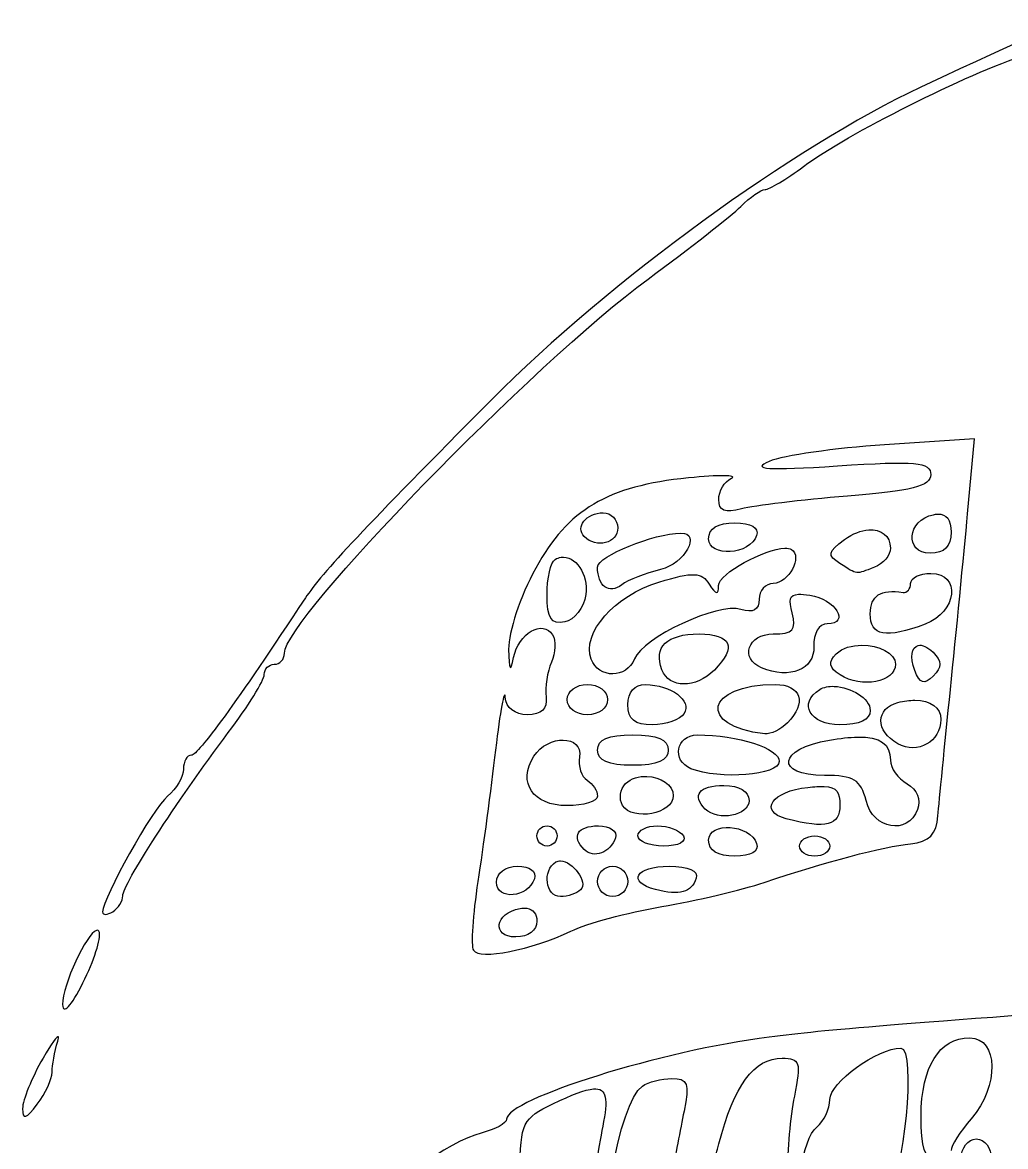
# Model space of a CAD drawing. Extents: x 0 to 79.9, y 0 to 80.2.
# Drawn here: x 1.9 to 22.5, y 53.15 to 76.71 of the extents above; entities that cross this region are included whole.
import ezdxf

# ---------------------------------------------------------------- set-up
doc = ezdxf.new("R2010")
doc.units = 0
doc.layers.add('Layer_1', color=7, linetype='CONTINUOUS')

msp = doc.modelspace()

# ---------------------------------------------------------------- linework, layer by layer
at = {"layer": 'Layer_1', "color": 7}
for points in [[(21.854032, 67.980813), (19.967773, 67.856789)], [(21.710165, 66.412605), (21.854032, 67.980813), (21.854032, 67.980813)], [(14.072526, 66.432449), (14.072526, 66.432449)], [(16.829705, 66.220782), (16.829705, 66.220782)], [(21.083433, 66.403234), (21.083433, 66.403234)], [(15.700816, 66.007462), (15.700816, 66.007462)], [(19.637595, 66.072505), (19.637595, 66.072505)], [(13.189479, 65.500344), (13.189479, 65.500344)], [(17.878116, 65.691064), (17.878116, 65.691064)], [(20.939566, 65.162449), (20.939566, 65.162449)], [(18.163095, 64.72313), (18.163095, 64.72313)], [(16.083359, 63.892449), (16.083359, 63.892449)], [(19.495933, 63.655426), (19.495933, 63.655426)], [(20.674982, 63.652119), (20.674982, 63.652119)], [(13.742899, 62.834116), (13.742899, 62.834116)], [(14.959982, 62.830808), (14.959982, 62.830808)], [(17.67582, 62.834116), (17.67582, 62.834116)], [(18.916606, 62.794428), (18.916606, 62.794428)], [(20.604978, 62.503386), (20.604978, 62.503386)], [(14.695399, 61.775782), (14.695399, 61.775782)], [(16.044774, 61.775782), (16.044774, 61.775782)], [(19.39947, 61.731685), (19.39947, 61.731685)], [(13.237435, 61.668846), (13.237435, 61.668846)], [(14.991402, 60.907067), (14.991402, 60.907067)], [(16.600399, 60.717449), (16.600399, 60.717449)], [(18.703285, 60.694298), (18.703285, 60.694298)], [(12.896232, 59.870782), (12.896232, 59.870782)], [(13.972205, 59.870782), (13.972205, 59.870782)], [(15.211888, 59.870782), (15.211888, 59.870782)], [(16.735447, 59.836056), (16.735447, 59.836056)], [(18.505399, 59.659116), (18.505399, 59.659116)], [(13.18066, 59.138768), (13.18066, 59.138768)], [(12.278871, 59.024116), (12.278871, 59.024116)], [(14.272066, 59.024116), (14.272066, 59.024116)], [(15.453871, 59.024116), (15.453871, 59.024116)], [(12.474553, 58.143273), (12.474553, 58.143273)], [(3.451159, 57.679701), (3.451159, 57.679701)], [(2.655755, 55.447279), (2.655755, 55.447279)], [(21.756467, 55.425782), (21.756467, 55.425782)], [(20.308976, 55.214116), (20.308976, 55.214116)], [(17.824648, 55.002449), (17.824648, 55.002449)], [(15.512852, 54.575808), (15.512852, 54.575808)], [(13.867474, 54.356976), (13.867474, 54.356976)], [(21.892066, 53.309116), (21.892066, 53.309116)]]:
    msp.add_lwpolyline(points, dxfattribs=at)
for points in [[(24.008732, 76.707653), (23.365895, 76.575782), (23.190864, 76.503586), (20.727899, 75.349458)], [(18.273338, 73.691403), (19.190475, 74.372002), (21.690192, 75.627313), (22.950399, 76.040131)], [(20.727899, 75.349458), (18.066778, 74.102473), (14.214746, 71.297946), (11.732066, 68.799918)], [(17.464705, 73.205782), (17.549346, 73.205782), (17.913098, 73.424076), (18.273338, 73.691403)], [(16.955933, 72.850799), (17.150974, 73.04584), (17.380066, 73.205782), (17.464705, 73.205782)], [(15.013451, 71.330548), (15.886948, 71.971765), (16.760895, 72.655761), (16.955933, 72.850799)], [(7.392899, 63.491164), (7.392899, 64.197589), (12.615397, 69.570181), (15.013451, 71.330548)], [(11.732066, 68.799918), (9.100375, 66.15196), (8.171358, 65.162913), (7.831667, 64.648165)], [(19.967773, 67.856789), (18.930485, 67.788446), (17.843941, 67.631583), (17.552899, 67.508421)], [(17.552899, 67.508421), (17.155005, 67.340039), (17.509443, 67.316738), (18.981649, 67.414714)], [(18.981649, 67.414714), (20.628653, 67.524324), (20.939566, 67.495493), (20.939566, 67.231711)], [(15.859566, 67.162809), (14.155807, 66.98975), (13.33851, 66.506219), (12.658659, 65.268282)], [(16.759149, 67.156195), (16.904669, 67.224681), (16.499858, 67.227847), (15.859566, 67.162809)], [(16.494566, 66.707505), (16.494566, 66.886008), (16.613627, 67.087716), (16.759149, 67.156195)], [(20.939566, 67.231711), (20.939566, 66.991255), (20.532387, 66.88592), (19.193316, 66.779714)], [(16.970816, 66.511824), (16.627874, 66.418874), (16.494566, 66.473803), (16.494566, 66.707505)], [(19.193316, 66.779714), (18.232877, 66.70354), (17.232752, 66.58282), (16.970816, 66.511824)], [(13.677856, 65.932496), (13.48032, 66.130032), (13.718907, 66.432449), (14.072526, 66.432449)], [(14.072526, 66.432449), (14.240282, 66.432449), (14.377899, 66.289574), (14.377899, 66.114949)], [(16.282899, 65.888399), (16.282899, 66.104514), (16.473998, 66.220782), (16.829705, 66.220782)], [(16.829705, 66.220782), (17.172512, 66.220782), (17.344045, 66.122072), (17.289418, 65.956199)], [(20.923581, 65.585782), (20.381152, 65.585782), (20.442929, 66.285951), (20.994687, 66.39221)], [(20.994687, 66.39221), (21.026437, 66.398325), (21.056008, 66.402261), (21.083433, 66.403234)], [(21.083433, 66.403234), (21.275411, 66.410046), (21.362899, 66.289602), (21.362899, 66.024549)], [(21.350221, 62.728282), (21.469198, 63.892449), (21.63112, 65.550145), (21.710165, 66.412605)], [(14.377899, 66.114949), (14.377899, 65.796131), (13.930832, 65.679521), (13.677856, 65.932496)], [(13.954566, 65.293638), (13.954566, 65.519853), (15.137568, 66.003285), (15.700816, 66.007462)], [(15.700816, 66.007462), (16.139728, 66.010724), (15.781193, 65.363257), (15.277482, 65.242926)], [(19.132131, 65.871312), (19.30398, 65.996971), (19.482212, 66.062134), (19.637595, 66.072505)], [(19.637595, 66.072505), (19.896568, 66.08979), (20.092899, 65.954661), (20.092899, 65.691616)], [(21.362899, 66.024549), (21.362899, 65.721635), (21.226496, 65.585782), (20.923581, 65.585782)], [(17.289418, 65.956199), (17.155357, 65.549127), (16.282899, 65.490333), (16.282899, 65.888399)], [(19.035668, 65.368603), (18.76375, 65.540508), (18.776895, 65.611557), (19.132131, 65.871312)], [(13.064905, 65.453491), (13.10587, 65.478809), (13.147692, 65.494013), (13.189479, 65.500344)], [(13.189479, 65.500344), (13.481992, 65.544659), (13.769899, 65.151761), (13.708173, 64.717067)], [(16.491259, 64.907787), (16.494252, 65.161669), (17.462698, 65.674123), (17.878116, 65.691064)], [(18.017574, 65.665708), (18.260655, 65.515479), (17.959401, 64.950782), (17.636133, 64.950782)], [(17.878116, 65.691064), (17.937462, 65.693484), (17.985222, 65.685703), (18.017574, 65.665708)], [(20.092899, 65.691616), (20.092899, 65.541902), (19.941908, 65.361545), (19.75776, 65.290882)], [(12.658659, 65.268282), (12.338991, 64.686199), (12.083882, 63.924199), (12.09201, 63.574949)], [(12.896232, 64.711003), (12.896232, 65.061919), (12.972034, 65.396092), (13.064905, 65.453491)], [(14.463889, 64.923221), (14.199159, 64.716327), (13.954566, 64.894474), (13.954566, 65.293638)], [(19.75776, 65.290882), (19.351123, 65.134841), (19.417219, 65.127394), (19.035668, 65.368603)], [(15.277482, 65.242926), (14.957336, 65.16645), (14.591019, 65.022575), (14.463889, 64.923221)], [(15.24, 64.980548), (15.961634, 65.196755), (16.13597, 65.188985), (16.296129, 64.935899)], [(20.516232, 64.950782), (20.516232, 65.067199), (20.706733, 65.162449), (20.939566, 65.162449)], [(20.939566, 65.162449), (21.580569, 65.162449), (21.489592, 64.353199), (20.819952, 64.098603)], [(13.818416, 63.364936), (13.613387, 63.899233), (14.323159, 64.705858), (15.24, 64.980548)], [(16.296129, 64.935899), (16.439277, 64.709687), (16.488719, 64.702677), (16.491259, 64.907787)], [(17.636133, 64.950782), (17.473962, 64.950782), (17.341232, 64.801421), (17.341232, 64.61895)], [(19.669566, 64.315782), (19.669566, 64.694739), (19.889468, 64.837817), (20.357482, 64.76392)], [(20.357482, 64.76392), (20.444794, 64.750134), (20.516232, 64.834366), (20.516232, 64.950782)], [(7.831667, 64.648165), (6.386311, 62.457954), (5.584573, 61.352449), (5.4427, 61.352449)], [(13.266649, 64.143252), (12.980183, 64.088653), (12.896232, 64.217572), (12.896232, 64.711003)], [(13.708173, 64.717067), (13.668882, 64.440379), (13.470377, 64.182083), (13.266649, 64.143252)], [(16.959792, 64.408386), (16.491466, 64.557027), (14.898476, 63.816345), (14.72737, 63.370448)], [(17.341232, 64.61895), (17.341232, 64.395634), (17.216605, 64.326878), (16.959792, 64.408386)], [(18.032457, 64.333972), (17.960657, 64.608525), (17.978577, 64.713078), (18.163095, 64.72313)], [(18.163095, 64.72313), (18.2246, 64.726481), (18.304865, 64.719198), (18.406181, 64.704389)], [(18.406181, 64.704389), (18.939375, 64.626448), (19.256436, 64.104116), (18.770534, 64.104116)], [(17.638889, 63.892449), (18.051187, 63.892449), (18.125999, 63.976261), (18.032457, 64.333972)], [(20.819952, 64.098603), (19.998144, 63.786152), (19.669566, 63.848377), (19.669566, 64.315782)], [(12.196189, 63.398009), (12.295272, 63.906096), (12.808742, 64.20414), (13.013641, 63.872605)], [(18.770534, 64.104116), (18.596561, 64.104116), (18.478547, 63.904943), (18.488312, 63.627866)], [(13.013641, 63.872605), (13.085879, 63.755697), (13.074702, 63.498049), (12.988285, 63.299892)], [(15.305043, 63.141142), (15.121359, 63.619819), (15.403308, 63.892449), (16.083359, 63.892449)], [(16.083359, 63.892449), (16.760111, 63.892449), (16.879039, 63.611604), (16.403615, 63.136181)], [(17.394149, 63.181932), (16.92588, 63.377811), (17.103132, 63.892449), (17.638889, 63.892449)], [(18.488312, 63.627866), (18.505225, 63.148528), (17.983051, 62.935589), (17.394149, 63.181932)], [(18.959049, 63.477935), (19.082573, 63.601457), (19.287662, 63.656136), (19.495933, 63.655426)], [(19.495933, 63.655426), (19.843051, 63.654243), (20.198732, 63.49998), (20.198732, 63.257449)], [(20.602773, 63.125157), (20.490694, 63.417232), (20.541912, 63.620087), (20.674982, 63.652119)], [(20.674982, 63.652119), (20.754825, 63.671338), (20.86407, 63.628947), (20.985317, 63.5077)], [(7.181232, 63.257449), (7.297649, 63.257449), (7.392899, 63.362392), (7.392899, 63.491164)], [(12.09201, 63.574949), (12.102483, 63.124359), (12.132763, 63.072762), (12.196189, 63.398009)], [(14.72737, 63.370448), (14.56731, 62.953349), (13.977702, 62.949849), (13.818416, 63.364936)], [(19.03622, 63.035309), (18.802128, 63.186608), (18.782294, 63.301176), (18.959049, 63.477935)], [(20.985317, 63.5077), (21.176226, 63.316797), (21.176931, 63.198257), (20.988624, 63.009953)], [(6.969566, 63.041373), (6.969566, 63.160044), (7.064816, 63.257449), (7.181232, 63.257449)], [(12.988285, 63.299892), (12.901866, 63.101738), (12.851738, 62.773263), (12.87694, 62.569532)], [(16.403615, 63.136181), (16.013446, 62.746001), (15.455708, 62.748523), (15.305043, 63.141142)], [(20.198732, 63.257449), (20.198732, 62.881678), (19.485145, 62.745156), (19.03622, 63.035309)], [(6.217157, 61.824289), (6.63081, 62.375018), (6.969566, 62.922704), (6.969566, 63.041373)], [(20.988624, 63.009953), (20.800323, 62.821649), (20.708658, 62.849234), (20.602773, 63.125157)], [(12.020903, 62.569532), (12.005096, 62.773263), (11.912784, 62.273199), (11.816402, 61.458282)], [(13.319566, 62.516616), (13.319566, 62.693004), (13.507715, 62.834116), (13.742899, 62.834116)], [(13.742899, 62.834116), (13.978083, 62.834116), (14.166232, 62.693004), (14.166232, 62.516616)], [(14.589566, 62.410782), (14.589566, 62.674081), (14.729596, 62.832784), (14.959982, 62.830808)], [(14.959982, 62.830808), (15.497511, 62.826104), (15.936672, 62.495633), (15.768064, 62.222818)], [(17.457539, 61.800036), (16.03169, 61.957561), (16.216695, 62.834116), (17.67582, 62.834116)], [(17.67582, 62.834116), (18.223822, 62.834116), (18.34876, 62.444312), (17.933789, 62.029341)], [(19.034566, 61.987449), (18.405256, 61.987449), (18.147087, 62.441504), (18.612886, 62.729385)], [(18.612886, 62.729385), (18.695132, 62.780215), (18.802144, 62.799473), (18.916606, 62.794428)], [(18.916606, 62.794428), (19.259993, 62.779294), (19.669566, 62.545585), (19.669566, 62.290617)], [(21.089496, 60.082449), (21.113847, 60.373491), (21.231242, 61.564116), (21.350221, 62.728282)], [(12.486129, 62.199116), (12.222344, 62.199116), (12.038259, 62.345753), (12.020903, 62.569532)], [(12.87694, 62.569532), (12.907612, 62.321651), (12.778324, 62.199116), (12.486129, 62.199116)], [(13.742899, 62.199116), (13.507715, 62.199116), (13.319566, 62.340227), (13.319566, 62.516616)], [(14.166232, 62.516616), (14.166232, 62.340227), (13.978083, 62.199116), (13.742899, 62.199116)], [(20.249444, 61.590574), (19.774834, 61.85619), (19.776015, 62.333725), (20.251649, 62.457084)], [(20.251649, 62.457084), (20.377844, 62.489813), (20.496981, 62.504786), (20.604978, 62.503386)], [(20.604978, 62.503386), (20.92897, 62.499186), (21.151232, 62.349524), (21.151232, 62.101551)], [(15.106055, 61.987449), (14.730493, 61.987449), (14.589566, 62.103067), (14.589566, 62.410782)], [(15.768064, 62.222818), (15.688071, 62.093385), (15.390227, 61.987449), (15.106055, 61.987449)], [(19.669566, 62.290617), (19.669566, 62.0948), (19.444624, 61.987449), (19.034566, 61.987449)], [(17.933789, 62.029341), (17.794089, 61.889641), (17.579775, 61.786517), (17.457539, 61.800036)], [(21.151232, 62.101551), (21.151232, 61.640329), (20.659056, 61.361347), (20.249444, 61.590574)], [(4.006232, 58.406754), (4.006232, 58.64193), (5.119809, 60.363304), (6.217157, 61.824289)], [(13.954566, 61.458282), (13.954566, 61.68003), (14.177993, 61.775782), (14.695399, 61.775782)], [(14.695399, 61.775782), (15.212806, 61.775782), (15.436232, 61.68003), (15.436232, 61.458282)], [(15.912482, 61.069124), (15.500421, 61.235395), (15.601581, 61.775782), (16.044774, 61.775782)], [(16.044774, 61.775782), (16.90133, 61.775782), (17.764566, 61.49689), (17.764566, 61.220157)], [(18.815182, 61.668295), (19.043421, 61.706856), (19.236885, 61.728487), (19.39947, 61.731685)], [(19.39947, 61.731685), (19.887227, 61.741279), (20.092899, 61.587298), (20.092899, 61.244411)], [(12.620625, 61.328195), (12.766082, 61.558791), (13.024845, 61.671691), (13.237435, 61.668846)], [(13.237435, 61.668846), (13.450025, 61.666002), (13.6164, 61.547548), (13.578086, 61.315517)], [(18.712656, 60.929116), (17.657004, 60.929116), (17.734319, 61.485683), (18.815182, 61.668295)], [(5.4427, 61.352449), (5.350975, 61.352449), (5.276232, 61.221229), (5.276232, 61.060856)], [(11.816402, 61.458282), (11.720017, 60.643366), (11.55407, 59.405116), (11.447088, 58.706616)], [(13.312951, 60.294116), (12.597552, 60.294116), (12.273452, 60.777814), (12.620625, 61.328195)], [(13.578086, 61.315517), (13.545893, 61.120567), (13.617332, 60.900447), (13.736836, 60.826589)], [(14.695399, 61.140782), (14.177993, 61.140782), (13.954566, 61.236537), (13.954566, 61.458282)], [(15.436232, 61.458282), (15.436232, 61.236537), (15.212806, 61.140782), (14.695399, 61.140782)], [(5.276232, 61.060856), (5.276232, 60.900486), (5.125903, 60.644464), (4.942196, 60.492002)], [(17.764566, 61.220157), (17.764566, 60.931128), (16.508466, 60.82864), (15.912482, 61.069124)], [(20.092899, 61.244411), (20.092899, 61.082443), (20.25031, 60.861621), (20.442921, 60.753829)], [(13.736836, 60.826589), (13.85634, 60.752735), (13.954566, 60.602649), (13.954566, 60.493104)], [(14.543264, 60.755483), (14.656025, 60.868244), (14.824628, 60.913958), (14.991402, 60.907067)], [(14.991402, 60.907067), (15.269358, 60.895581), (15.542066, 60.737986), (15.542066, 60.502475)], [(19.582474, 60.399949), (19.472627, 60.837613), (19.32205, 60.929116), (18.712656, 60.929116)], [(14.479874, 60.300179), (14.397542, 60.433396), (14.426074, 60.638295), (14.543264, 60.755483)], [(16.212344, 60.22356), (15.924559, 60.511342), (16.086501, 60.717449), (16.600399, 60.717449)], [(16.600399, 60.717449), (16.92966, 60.717449), (17.129566, 60.597504), (17.129566, 60.399949)], [(17.911189, 60.018508), (17.31865, 60.172104), (17.614277, 60.603853), (18.362635, 60.677761)], [(18.362635, 60.677761), (18.502337, 60.691558), (18.614128, 60.698048), (18.703285, 60.694298)], [(18.703285, 60.694298), (18.97076, 60.683047), (19.034566, 60.579884), (19.034566, 60.307345)], [(20.442921, 60.753829), (20.653668, 60.635888), (20.740572, 60.421027), (20.661202, 60.214189)], [(4.942196, 60.492002), (4.636011, 60.237889), (3.582899, 58.358429), (3.582899, 58.066103)], [(13.954566, 60.493104), (13.954566, 60.383557), (13.665856, 60.294116), (13.312951, 60.294116)], [(15.542066, 60.502475), (15.542066, 60.121935), (14.690279, 59.959734), (14.479874, 60.300179)], [(17.129566, 60.399949), (17.129566, 60.082471), (16.478615, 59.957289), (16.212344, 60.22356)], [(19.034566, 60.307345), (19.034566, 59.871057), (18.756377, 59.799416), (17.911189, 60.018508)], [(20.661202, 60.214189), (20.452392, 59.67004), (19.734623, 59.793741), (19.582474, 60.399949)], [(20.516232, 59.496507), (20.909953, 59.53844), (21.056561, 59.688729), (21.089496, 60.082449)], [(12.684566, 59.659116), (12.684566, 59.775532), (12.779816, 59.870782), (12.896232, 59.870782)], [(12.896232, 59.870782), (13.012649, 59.870782), (13.107899, 59.775532), (13.107899, 59.659116)], [(13.676754, 59.372484), (13.40072, 59.64852), (13.532506, 59.870782), (13.972205, 59.870782)], [(13.972205, 59.870782), (14.218531, 59.870782), (14.376193, 59.759831), (14.329393, 59.619428)], [(14.801232, 59.659116), (14.801232, 59.775532), (14.985927, 59.870782), (15.211888, 59.870782)], [(15.211888, 59.870782), (15.437852, 59.870782), (15.681783, 59.775532), (15.753732, 59.659116)], [(16.282899, 59.567614), (16.282899, 59.766647), (16.500585, 59.851839), (16.735447, 59.836056)], [(16.735447, 59.836056), (16.970309, 59.820272), (17.222388, 59.703903), (17.289418, 59.500366)], [(12.896232, 59.447449), (12.779816, 59.447449), (12.684566, 59.542699), (12.684566, 59.659116)], [(13.107899, 59.659116), (13.107899, 59.542699), (13.012649, 59.447449), (12.896232, 59.447449)], [(14.329393, 59.619428), (14.226288, 59.31011), (13.872859, 59.176382), (13.676754, 59.372484)], [(15.342526, 59.447449), (15.044615, 59.447449), (14.801232, 59.542699), (14.801232, 59.659116)], [(15.753732, 59.659116), (15.827926, 59.539067), (15.649731, 59.447449), (15.342526, 59.447449)], [(18.187899, 59.447449), (18.187899, 59.563866), (18.330774, 59.659116), (18.505399, 59.659116)], [(18.505399, 59.659116), (18.680024, 59.659116), (18.822899, 59.563866), (18.822899, 59.447449)], [(16.829705, 59.235782), (16.473998, 59.235782), (16.282899, 59.351499), (16.282899, 59.567614)], [(17.289418, 59.500366), (17.344045, 59.334492), (17.172512, 59.235782), (16.829705, 59.235782)], [(17.447066, 58.685118), (18.74517, 59.12083), (19.931801, 59.43426), (20.516232, 59.496507)], [(18.505399, 59.235782), (18.330774, 59.235782), (18.187899, 59.331032), (18.187899, 59.447449)], [(18.822899, 59.447449), (18.822899, 59.331032), (18.680024, 59.235782), (18.505399, 59.235782)], [(13.083646, 59.115066), (13.11278, 59.133072), (13.145756, 59.140105), (13.18066, 59.138768)], [(13.18066, 59.138768), (13.424984, 59.129414), (13.767073, 58.695512), (13.599583, 58.528022)], [(11.837899, 58.69063), (11.837899, 58.886978), (12.018874, 59.024116), (12.278871, 59.024116)], [(12.278871, 59.024116), (12.537523, 59.024116), (12.683321, 58.914723), (12.631649, 58.759532)], [(13.178455, 58.389116), (12.863137, 58.389116), (12.791811, 58.934703), (13.083646, 59.115066)], [(13.954566, 58.706616), (13.954566, 58.881241), (14.097441, 59.024116), (14.272066, 59.024116)], [(14.272066, 59.024116), (14.446691, 59.024116), (14.589566, 58.881241), (14.589566, 58.706616)], [(15.171649, 58.53629), (14.561688, 58.693522), (14.752939, 59.024116), (15.453871, 59.024116)], [(15.453871, 59.024116), (15.863591, 59.024116), (16.075326, 58.930557), (16.022726, 58.772761)], [(11.447088, 58.706616), (11.340117, 58.008116), (11.297752, 57.359314), (11.353381, 57.265188)], [(12.631649, 58.759532), (12.498294, 58.359019), (11.837899, 58.301612), (11.837899, 58.69063)], [(14.272066, 58.389116), (14.097441, 58.389116), (13.954566, 58.531991), (13.954566, 58.706616)], [(14.589566, 58.706616), (14.589566, 58.531991), (14.446691, 58.389116), (14.272066, 58.389116)], [(16.022726, 58.772761), (15.923349, 58.474627), (15.676773, 58.406084), (15.171649, 58.53629)], [(15.29898, 58.178), (16.014616, 58.300612), (16.981399, 58.528818), (17.447066, 58.685118)], [(13.599583, 58.528022), (13.522983, 58.451421), (13.333677, 58.389116), (13.178455, 58.389116)], [(3.794566, 58.071616), (3.910982, 58.143565), (4.006232, 58.294402), (4.006232, 58.406754)], [(3.582899, 58.066103), (3.582899, 57.997173), (3.678149, 57.999666), (3.794566, 58.071616)], [(12.243594, 57.542449), (11.727754, 57.542449), (11.800213, 58.03698), (12.331237, 58.139966)], [(12.331237, 58.139966), (12.383453, 58.150094), (12.43168, 58.15078), (12.474553, 58.143273)], [(12.474553, 58.143273), (12.603171, 58.120754), (12.684566, 58.023217), (12.684566, 57.875383)], [(13.39398, 57.663165), (13.726091, 57.823597), (14.583341, 58.055391), (15.29898, 58.178)], [(12.684566, 57.875383), (12.684566, 57.679035), (12.503591, 57.542449), (12.243594, 57.542449)], [(3.451159, 57.679701), (3.253512, 57.617805), (2.73524, 56.542281), (2.744501, 56.124172)], [(3.17059, 56.580578), (3.400429, 57.041311), (3.555083, 57.517561), (3.513997, 57.638912)], [(3.513997, 57.638912), (3.501334, 57.676312), (3.479394, 57.688544), (3.451159, 57.679701)], [(11.353381, 57.265188), (11.477728, 57.054788), (12.57947, 57.269699), (13.39398, 57.663165)], [(2.744501, 56.124172), (2.749426, 55.901792), (2.926635, 56.091546), (3.17059, 56.580578)], [(26.654566, 56.182049), (20.073282, 55.703418), (18.783292, 55.59922), (17.552899, 55.443972)], [(2.655755, 55.447279), (2.633244, 55.473455), (2.510719, 55.308043), (2.334397, 55.002449)], [(2.643077, 55.355227), (2.659415, 55.40854), (2.663259, 55.438554), (2.655755, 55.447279)], [(17.552899, 55.443972), (15.305854, 55.160449), (12.049566, 54.142122), (12.049566, 53.723078)], [(20.734514, 53.785366), (20.742326, 54.829362), (21.113844, 55.425782), (21.756467, 55.425782)], [(21.756467, 55.425782), (22.359153, 55.425782), (22.377017, 54.413629), (21.786232, 53.732449)], [(2.524566, 54.7081), (2.524566, 54.850952), (2.577726, 55.141977), (2.643077, 55.355227)], [(18.822899, 54.135938), (18.822899, 54.487505), (19.824349, 55.214116), (20.308976, 55.214116)], [(20.308976, 55.214116), (20.641431, 55.214116), (20.372332, 52.428373), (20.017934, 52.201173)], [(2.334397, 55.002449), (2.0993, 54.594991), (1.906129, 54.118741), (1.905, 53.944116)], [(16.49622, 53.203282), (16.814575, 54.432061), (17.235569, 55.002449), (17.824648, 55.002449)], [(17.824648, 55.002449), (18.195878, 55.002449), (18.224957, 54.913258), (18.079861, 54.208699)], [(2.213681, 54.037271), (2.384603, 54.263249), (2.524566, 54.565247), (2.524566, 54.7081)], [(14.896593, 54.417058), (15.018677, 54.502588), (15.29591, 54.574115), (15.512852, 54.575808)], [(15.512852, 54.575808), (15.845792, 54.578543), (15.885601, 54.471857), (15.767513, 53.891199)], [(13.021359, 54.044988), (13.421394, 54.234819), (13.693355, 54.343058), (13.867474, 54.356976)], [(13.867474, 54.356976), (14.157673, 54.380172), (14.176003, 54.140507), (14.062604, 53.573699)], [(14.312305, 50.904715), (13.928564, 51.288455), (14.390035, 54.062172), (14.896593, 54.417058)], [(18.079861, 54.208699), (17.989956, 53.772138), (17.92772, 53.051326), (17.942057, 52.607418)], [(1.905, 53.944116), (1.903389, 53.704963), (1.979597, 53.727783), (2.213681, 54.037271)], [(12.324071, 52.616238), (12.340324, 53.64653), (12.388478, 53.744667), (13.021359, 54.044988)], [(18.55115, 53.558816), (18.700499, 53.682765), (18.822899, 53.942461), (18.822899, 54.135938)], [(12.049566, 53.723078), (12.049566, 53.636964), (11.809444, 53.506242), (11.51599, 53.432588)], [(15.767513, 53.891199), (15.690568, 53.512846), (15.576076, 52.917532), (15.513403, 52.568282)], [(21.045399, 52.885782), (20.811925, 52.885782), (20.729575, 53.123854), (20.734514, 53.785366)], [(21.786232, 53.732449), (21.553399, 53.463991), (21.362899, 53.16353), (21.362899, 53.064927)], [(14.062604, 53.573699), (13.975262, 53.137138), (13.843869, 52.256579), (13.77046, 51.617436)], [(18.230343, 52.686242), (18.25747, 53.042212), (18.401801, 53.434864), (18.55115, 53.558816)], [(11.51599, 53.432588), (10.138133, 53.08677), (6.692201, 49.798799), (5.452621, 47.647032)], [(21.574566, 52.885782), (21.574566, 53.120966), (21.715677, 53.309116), (21.892066, 53.309116)], [(21.892066, 53.309116), (22.068455, 53.309116), (22.209566, 53.120966), (22.209566, 52.885782)], [(15.723416, 51.659879), (15.997767, 51.926528), (16.345411, 52.621199), (16.49622, 53.203282)]]:
    msp.add_open_spline(points, degree=3, dxfattribs=at)

doc.saveas('drawing.dxf')
